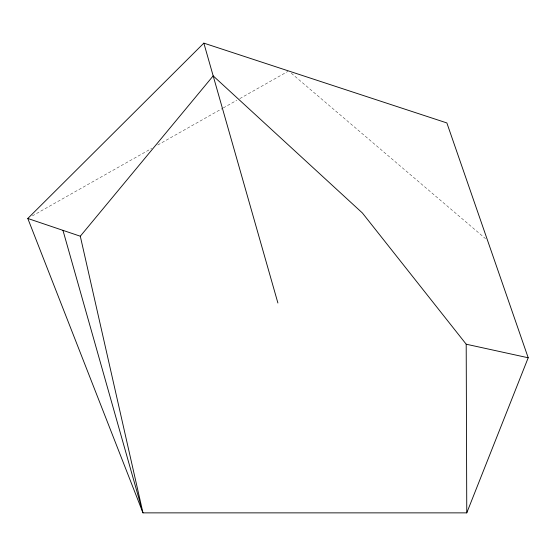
<?xml version="1.0" encoding="UTF-8"?>
<svg xmlns="http://www.w3.org/2000/svg" width="556" height="556" viewBox="0 0 556 556"><rect width="100%" height="100%" fill="white"/><g stroke="black" fill="none" stroke-linecap="round" stroke-linejoin="round"><path stroke-width="0.42" stroke-dasharray="2.78 2.08" d="M32.331 215.909L151.691 148.417M157.737 145.005L222.539 108.364M223.29 107.933L236.814 100.288M239.824 98.593L287.904 71.404M291.295 73.232L485.548 238.663"/><path stroke-width="0.83" d="M466.769 512.868L528.2 357.772L446.864 122.939L203.844 43.132L27.8 218.473L142.975 512.868L466.769 512.868L466.199 344.206L362.38 212.969L213.177 75.88L80.3 236.217L142.975 512.868L62.967 230.358M466.199 344.206L528.2 357.772M27.8 218.473L80.3 236.217M203.844 43.132L277.903 303.006"/></g></svg>
